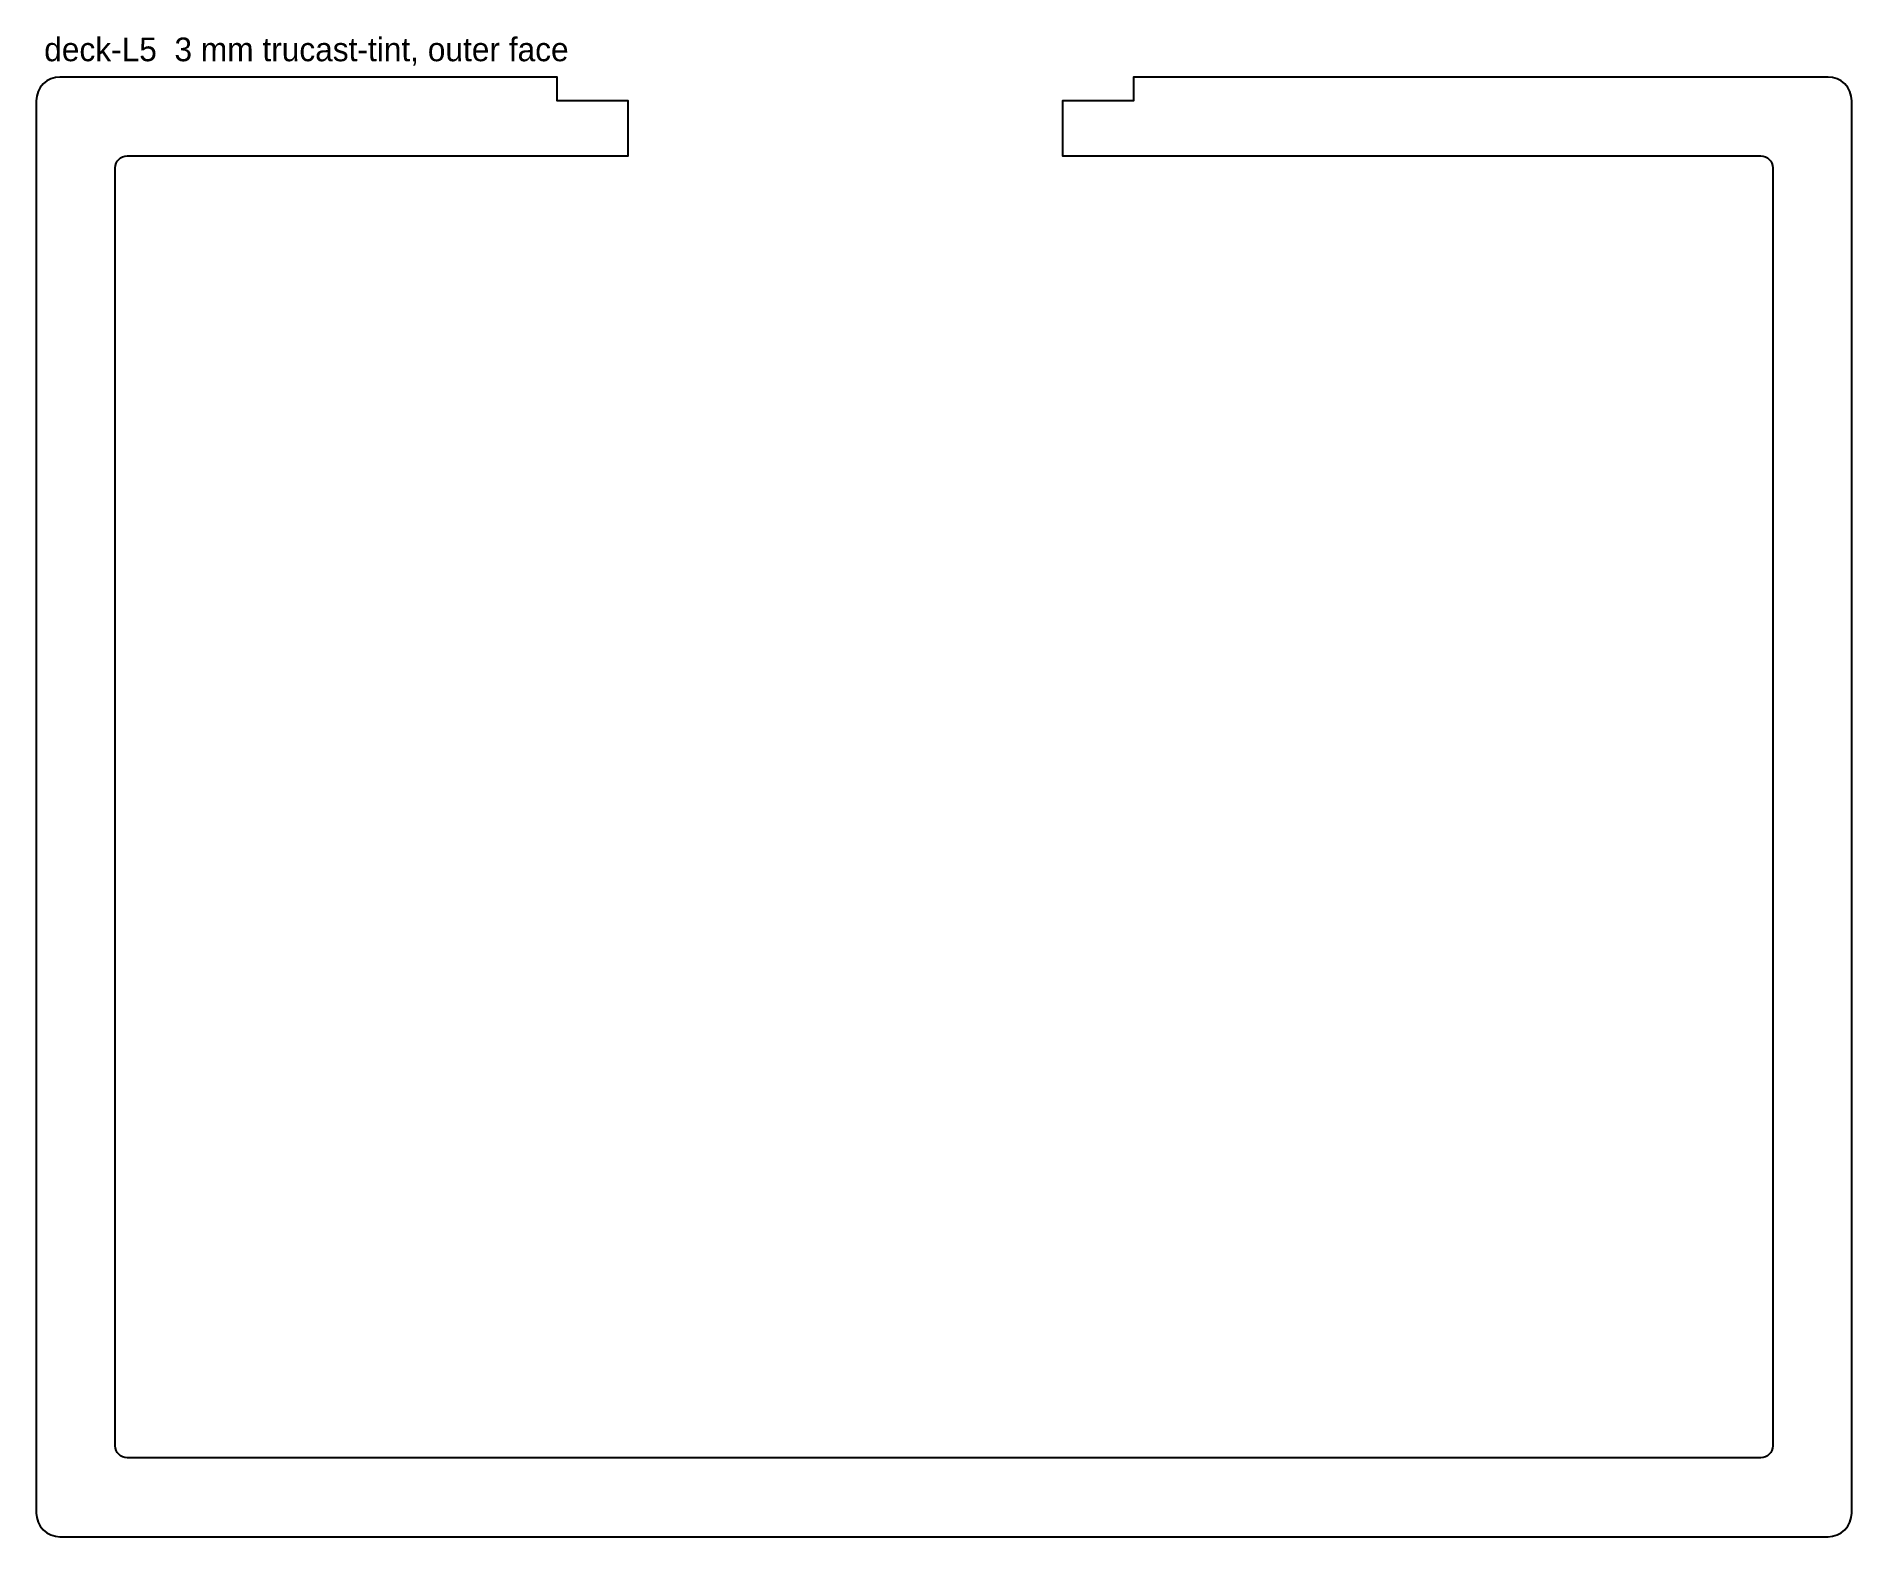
# Model space of a CAD drawing. Header units: millimetres. Extents: x 0 to 460, y 0 to 380.
import ezdxf

# ---------------------------------------------------------------- set-up
doc = ezdxf.new("R2010")
doc.units = ezdxf.units.MM
doc.layers.add('CUT_OUTSIDE', color=1, linetype='Continuous')
doc.layers.add('NOTES', color=7, linetype='Continuous')

msp = doc.modelspace()

# ---------------------------------------------------------------- linework, layer by layer
at = {"layer": 'CUT_OUTSIDE'}
msp.add_lwpolyline([(459.54, 3.7), (459.88, 4.83), (460, 6), (460, 364), (459.88, 365.17), (459.54, 366.3), (458.99, 367.33), (458.24, 368.24), (457.33, 368.99), (456.3, 369.54), (455.17, 369.88), (454, 370), (278, 370), (278, 364), (260, 364), (260, 350), (437, 350), (437.59, 349.94), (438.15, 349.77), (438.67, 349.49), (439.12, 349.12), (439.49, 348.67), (439.77, 348.15), (439.94, 347.59), (440, 347), (440, 23), (439.94, 22.41), (439.77, 21.85), (439.49, 21.33), (439.12, 20.88), (438.67, 20.51), (438.15, 20.23), (437.59, 20.06), (437, 20), (23, 20), (22.41, 20.06), (21.85, 20.23), (21.33, 20.51), (20.88, 20.88), (20.51, 21.33), (20.23, 21.85), (20.06, 22.41), (20, 23), (20, 347), (20.06, 347.59), (20.23, 348.15), (20.51, 348.67), (20.88, 349.12), (21.33, 349.49), (21.85, 349.77), (22.41, 349.94), (23, 350), (150, 350), (150, 364), (132, 364), (132, 370), (6, 370), (4.83, 369.88), (3.7, 369.54), (2.67, 368.99), (1.76, 368.24), (1.01, 367.33), (0.46, 366.3), (0.12, 365.17), (0, 364), (0, 6), (0.12, 4.83), (0.46, 3.7), (1.01, 2.67), (1.76, 1.76), (2.67, 1.01), (3.7, 0.46), (4.83, 0.12), (6, 0), (454, 0), (455.17, 0.12), (456.3, 0.46), (457.33, 1.01), (458.24, 1.76), (458.99, 2.67), (459.54, 3.7)], close=True, dxfattribs=at)

# ---------------------------------------------------------------- texts
at = {"layer": 'NOTES'}
msp.add_text('deck-L5  3 mm trucast-tint, outer face', height=6, dxfattribs=at).set_placement((2, 374))

doc.saveas('drawing.dxf')
